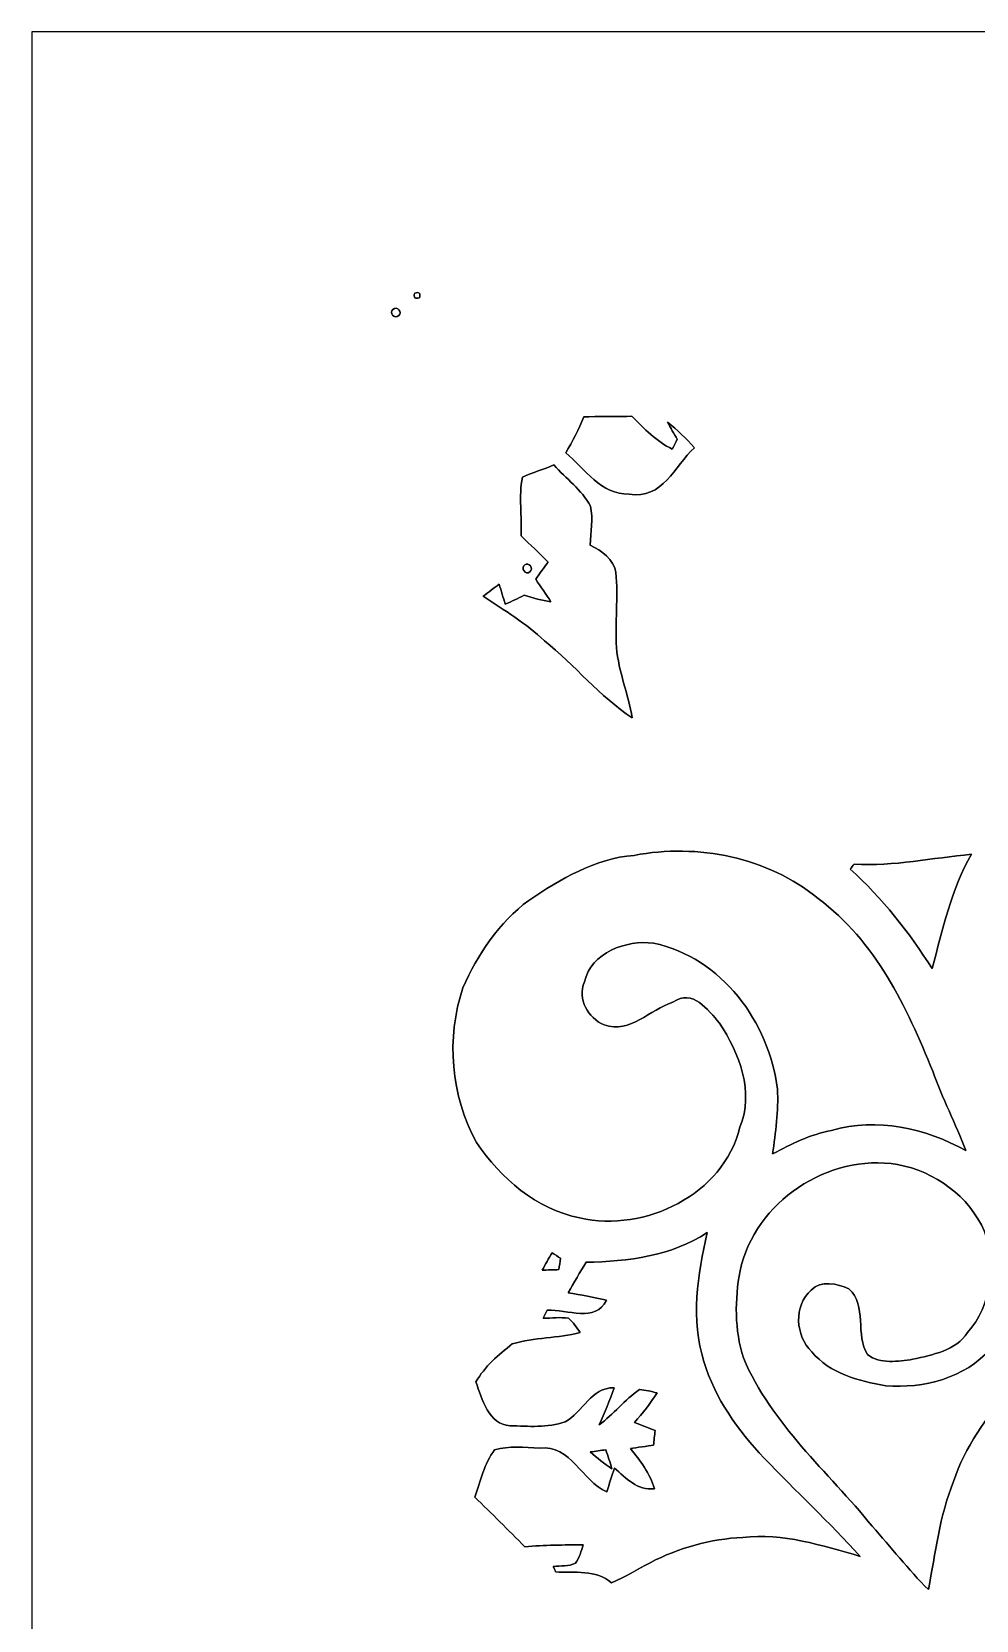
# Model space of a CAD drawing. Header units: centimetres. Extents: x -16.8 to 16.8, y -16.7 to 16.7.
# Drawn here: x -16.77 to -6.56, y -0.52 to 16.67 of the extents above; entities that cross this region are included whole.
import ezdxf

# ---------------------------------------------------------------- set-up
doc = ezdxf.new("R2010")
doc.units = ezdxf.units.CM
doc.header["$MEASUREMENT"] = 0
doc.layers.add('Layer 1', color=7, linetype='Continuous')

msp = doc.modelspace()

# ---------------------------------------------------------------- linework, layer by layer
at = {"layer": 'Layer 1', "color": 7}
for points, knots in [([(-16.77458, 16.66875), (-16.77458, 16.66875), (16.77458, 16.66875), (16.77458, 16.66875), (16.77458, 16.66875), (16.77458, 16.66875), (16.77458, -16.66875), (16.77458, -16.66875), (16.77458, -16.66875), (16.77458, -16.66875), (-16.77458, -16.66875), (-16.77458, -16.66875), (-16.77458, -16.66875), (-16.77458, -16.66875), (-16.77458, 16.66875), (-16.77458, 16.66875), (-16.77458, 16.66875), (-16.77458, 16.66875), (-16.77458, 16.66875), (-16.77458, 16.66875)], [0, 0, 0, 0, 0.16666667, 0.16666667, 0.16666667, 0.16666667, 0.33333333, 0.33333333, 0.33333333, 0.33333333, 0.5, 0.5, 0.5, 0.5, 0.66666667, 0.66666667, 0.66666667, 0.66666667, 1, 1, 1, 1]), ([(-12.63297, 13.84124), (-12.58358, 13.85676), (-12.5663, 13.83947), (-12.58182, 13.79008), (-12.58182, 13.79008), (-12.63121, 13.77491), (-12.64814, 13.79185), (-12.63297, 13.84124)], [0, 0, 0, 0, 0.33333333, 0.33333333, 0.33333333, 0.33333333, 1, 1, 1, 1]), ([(-12.85205, 13.67331), (-12.79666, 13.69766), (-12.76421, 13.60417), (-12.82312, 13.58935), (-12.82312, 13.58935), (-12.87886, 13.56572), (-12.91061, 13.65744), (-12.85205, 13.67331)], [0, 0, 0, 0, 0.33333333, 0.33333333, 0.33333333, 0.33333333, 1, 1, 1, 1]), ([(-10.80382, 12.5028), (-10.67364, 12.50421), (-10.41365, 12.50668), (-10.28347, 12.50774), (-10.28347, 12.50774), (-10.15012, 12.3758), (-10.01959, 12.23433), (-9.84673, 12.15284), (-9.84673, 12.15284), (-9.83298, 12.1793), (-9.80616, 12.23257), (-9.79276, 12.25903), (-9.79276, 12.25903), (-9.82909, 12.32006), (-9.86508, 12.38144), (-9.89859, 12.44424), (-9.89859, 12.44424), (-9.79276, 12.36239), (-9.69786, 12.26749), (-9.60826, 12.16836), (-9.60826, 12.16836), (-9.82204, 11.96763), (-9.95327, 11.60216), (-10.31416, 11.66601), (-10.31416, 11.66601), (-10.62108, 11.65684), (-10.79112, 11.93976), (-10.99926, 12.11227), (-10.99926, 12.11227), (-10.92447, 12.23751), (-10.8585, 12.36768), (-10.80382, 12.5028)], [0, 0, 0, 0, 0.11111111, 0.11111111, 0.11111111, 0.11111111, 0.22222222, 0.22222222, 0.22222222, 0.22222222, 0.33333333, 0.33333333, 0.33333333, 0.33333333, 0.44444444, 0.44444444, 0.44444444, 0.44444444, 0.55555556, 0.55555556, 0.55555556, 0.55555556, 0.66666667, 0.66666667, 0.66666667, 0.66666667, 0.77777778, 0.77777778, 0.77777778, 0.77777778, 1, 1, 1, 1]), ([(-11.4681, 11.84769), (-11.35803, 11.90096), (-11.23844, 11.93271), (-11.12696, 11.98316), (-11.12696, 11.98316), (-10.99891, 11.83322), (-10.8264, 11.71363), (-10.73185, 11.53654), (-10.73185, 11.53654), (-10.7001, 11.3986), (-10.73221, 11.25538), (-10.73397, 11.11497), (-10.73397, 11.11497), (-10.61473, 11.04865), (-10.47785, 10.96574), (-10.45739, 10.81687), (-10.45739, 10.81687), (-10.42988, 10.5477), (-10.46762, 10.27571), (-10.45034, 10.00548), (-10.45034, 10.00548), (-10.42776, 9.74443), (-10.32369, 9.50066), (-10.27924, 9.24384), (-10.27924, 9.24384), (-10.63202, 9.47702), (-10.89978, 9.81498), (-11.22962, 10.07816), (-11.22962, 10.07816), (-11.42894, 10.26583), (-11.66424, 10.40906), (-11.89108, 10.56005), (-11.89108, 10.56005), (-11.83499, 10.60521), (-11.77749, 10.64895), (-11.71857, 10.69093), (-11.71857, 10.69093), (-11.69741, 10.61896), (-11.67589, 10.54735), (-11.65401, 10.47538), (-11.65401, 10.47538), (-11.58487, 10.50572), (-11.51643, 10.53712), (-11.44905, 10.57134), (-11.44905, 10.57134), (-11.35486, 10.53994), (-11.2582, 10.51595), (-11.16013, 10.50114), (-11.16013, 10.50114), (-11.2141, 10.58263), (-11.26913, 10.66306), (-11.32417, 10.7442), (-11.32417, 10.7442), (-11.28042, 10.80664), (-11.23527, 10.86873), (-11.19011, 10.93047), (-11.19011, 10.93047), (-11.28501, 11.02677), (-11.38379, 11.11956), (-11.48151, 11.21304), (-11.48151, 11.21304), (-11.47339, 11.42365), (-11.50796, 11.63955), (-11.4681, 11.84769)], [0, 0, 0, 0, 0.05882353, 0.05882353, 0.05882353, 0.05882353, 0.11764706, 0.11764706, 0.11764706, 0.11764706, 0.17647059, 0.17647059, 0.17647059, 0.17647059, 0.23529412, 0.23529412, 0.23529412, 0.23529412, 0.29411765, 0.29411765, 0.29411765, 0.29411765, 0.35294118, 0.35294118, 0.35294118, 0.35294118, 0.41176471, 0.41176471, 0.41176471, 0.41176471, 0.47058824, 0.47058824, 0.47058824, 0.47058824, 0.52941176, 0.52941176, 0.52941176, 0.52941176, 0.58823529, 0.58823529, 0.58823529, 0.58823529, 0.64705882, 0.64705882, 0.64705882, 0.64705882, 0.70588235, 0.70588235, 0.70588235, 0.70588235, 0.76470588, 0.76470588, 0.76470588, 0.76470588, 0.82352941, 0.82352941, 0.82352941, 0.82352941, 0.88235294, 0.88235294, 0.88235294, 0.88235294, 1, 1, 1, 1]), ([(-11.44341, 10.90013), (-11.39754, 10.93646), (-11.34181, 10.85744), (-11.38837, 10.82428), (-11.38837, 10.82428), (-11.43459, 10.78653), (-11.48997, 10.86697), (-11.44341, 10.90013)], [0, 0, 0, 0, 0.33333333, 0.33333333, 0.33333333, 0.33333333, 1, 1, 1, 1]), ([(-10.26019, 7.75723), (-9.57016, 7.88776), (-8.81909, 7.73889), (-8.26876, 7.2898), (-8.26876, 7.2898), (-7.64999, 6.83189), (-7.30991, 6.11752), (-7.03086, 5.42149), (-7.03086, 5.42149), (-6.92609, 5.12904), (-6.78321, 4.85246), (-6.67244, 4.56247), (-6.67244, 4.56247), (-7.10847, 4.80766), (-7.63376, 4.9216), (-8.12412, 4.78155), (-8.12412, 4.78155), (-8.35131, 4.7371), (-8.5598, 4.6355), (-8.76159, 4.52649), (-8.76159, 4.52649), (-8.73019, 4.75862), (-8.69633, 4.99251), (-8.71044, 5.22746), (-8.71044, 5.22746), (-8.80004, 5.95066), (-9.30981, 6.65233), (-10.05029, 6.80685), (-10.05029, 6.80685), (-10.34521, 6.84389), (-10.72444, 6.70772), (-10.79712, 6.3881), (-10.79712, 6.3881), (-10.87826, 6.1976), (-10.7569, 6.00004), (-10.58545, 5.92314), (-10.58545, 5.92314), (-10.29582, 5.82683), (-10.09262, 6.08753), (-9.84179, 6.16761), (-9.84179, 6.16761), (-9.62554, 6.31684), (-9.46009, 6.08471), (-9.33626, 5.94184), (-9.33626, 5.94184), (-9.12248, 5.61869), (-8.95809, 5.19501), (-9.11613, 4.81436), (-9.11613, 4.81436), (-9.29323, 4.08411), (-10.14271, 3.67524), (-10.84686, 3.83364), (-10.84686, 3.83364), (-11.31499, 3.9303), (-11.70446, 4.25909), (-11.96305, 4.65067), (-11.96305, 4.65067), (-12.24668, 5.15655), (-12.29254, 5.77674), (-12.11192, 6.32531), (-12.11192, 6.32531), (-11.94964, 6.68761), (-11.72104, 7.03157), (-11.39896, 7.2704), (-11.39896, 7.2704), (-11.05464, 7.50041), (-10.68352, 7.72372), (-10.26019, 7.75723)], [0, 0, 0, 0, 0.05555556, 0.05555556, 0.05555556, 0.05555556, 0.11111111, 0.11111111, 0.11111111, 0.11111111, 0.16666667, 0.16666667, 0.16666667, 0.16666667, 0.22222222, 0.22222222, 0.22222222, 0.22222222, 0.27777778, 0.27777778, 0.27777778, 0.27777778, 0.33333333, 0.33333333, 0.33333333, 0.33333333, 0.38888889, 0.38888889, 0.38888889, 0.38888889, 0.44444444, 0.44444444, 0.44444444, 0.44444444, 0.5, 0.5, 0.5, 0.5, 0.55555556, 0.55555556, 0.55555556, 0.55555556, 0.61111111, 0.61111111, 0.61111111, 0.61111111, 0.66666667, 0.66666667, 0.66666667, 0.66666667, 0.72222222, 0.72222222, 0.72222222, 0.72222222, 0.77777778, 0.77777778, 0.77777778, 0.77777778, 0.83333333, 0.83333333, 0.83333333, 0.83333333, 0.88888889, 0.88888889, 0.88888889, 0.88888889, 1, 1, 1, 1]), ([(-7.87929, 7.66304), (-7.45137, 7.63552), (-7.03439, 7.73042), (-6.61176, 7.76817), (-6.61176, 7.76817), (-6.83436, 7.38717), (-6.92079, 6.95184), (-7.03721, 6.53203), (-7.03721, 6.53203), (-7.28627, 6.92573), (-7.57626, 7.29509), (-7.92304, 7.60765), (-7.92304, 7.60765), (-7.9121, 7.62141), (-7.89023, 7.64928), (-7.87929, 7.66304)], [0, 0, 0, 0, 0.2, 0.2, 0.2, 0.2, 0.4, 0.4, 0.4, 0.4, 0.6, 0.6, 0.6, 0.6, 1, 1, 1, 1]), ([(-9.11437, 3.26178), (-8.94997, 4.0072), (-8.16363, 4.53672), (-7.4101, 4.41113), (-7.4101, 4.41113), (-7.00687, 4.33599), (-6.63469, 4.07), (-6.471, 3.68794), (-6.471, 3.68794), (-6.34541, 3.32599), (-6.39128, 2.88678), (-6.65304, 2.59468), (-6.65304, 2.59468), (-6.78251, 2.39677), (-7.03298, 2.35232), (-7.24535, 2.30434), (-7.24535, 2.30434), (-7.40445, 2.28212), (-7.59672, 2.24896), (-7.73536, 2.35479), (-7.73536, 2.35479), (-7.87118, 2.56752), (-7.73677, 2.88466), (-7.93715, 3.06776), (-7.93715, 3.06776), (-8.06274, 3.11891), (-8.24054, 3.16759), (-8.3439, 3.05259), (-8.3439, 3.05259), (-8.53758, 2.88643), (-8.51641, 2.55411), (-8.3379, 2.38654), (-8.3379, 2.38654), (-8.14493, 2.14665), (-7.82532, 2.06869), (-7.5371, 2.01859), (-7.5371, 2.01859), (-7.12964, 1.98473), (-6.68161, 2.10114), (-6.40398, 2.41759), (-6.40398, 2.41759), (-6.25616, 2.58868), (-6.11752, 2.78412), (-6.08365, 3.01272), (-6.08365, 3.01272), (-6.04979, 3.26214), (-6.06601, 3.51402), (-6.06037, 3.76449), (-6.06037, 3.76449), (-5.66385, 3.39302), (-5.22146, 3.07481), (-4.73146, 2.83704), (-4.73146, 2.83704), (-5.27509, 2.65642), (-5.77779, 2.35338), (-6.20148, 1.96885), (-6.20148, 1.96885), (-6.44807, 1.67217), (-6.68584, 1.35502), (-6.80544, 0.98284), (-6.80544, 0.98284), (-6.95643, 0.60854), (-7.00017, 0.20673), (-7.07743, -0.18591), (-7.07743, -0.18591), (-7.29509, 0.02822), (-7.48277, 0.26987), (-7.68491, 0.49777), (-7.68491, 0.49777), (-8.16751, 1.09114), (-8.77323, 1.60091), (-9.07803, 2.31987), (-9.07803, 2.31987), (-9.17434, 2.6229), (-9.17152, 2.95134), (-9.11437, 3.26178)], [0, 0, 0, 0, 0.05, 0.05, 0.05, 0.05, 0.1, 0.1, 0.1, 0.1, 0.15, 0.15, 0.15, 0.15, 0.2, 0.2, 0.2, 0.2, 0.25, 0.25, 0.25, 0.25, 0.3, 0.3, 0.3, 0.3, 0.35, 0.35, 0.35, 0.35, 0.4, 0.4, 0.4, 0.4, 0.45, 0.45, 0.45, 0.45, 0.5, 0.5, 0.5, 0.5, 0.55, 0.55, 0.55, 0.55, 0.6, 0.6, 0.6, 0.6, 0.65, 0.65, 0.65, 0.65, 0.7, 0.7, 0.7, 0.7, 0.75, 0.75, 0.75, 0.75, 0.8, 0.8, 0.8, 0.8, 0.85, 0.85, 0.85, 0.85, 0.9, 0.9, 0.9, 0.9, 1, 1, 1, 1]), ([(-10.77948, 3.35456), (-10.32828, 3.36303), (-9.8552, 3.4223), (-9.46926, 3.67489), (-9.46926, 3.67489), (-9.57474, 3.22086), (-9.64777, 2.73297), (-9.50489, 2.27859), (-9.50489, 2.27859), (-9.38389, 1.88066), (-9.13871, 1.53353), (-8.85402, 1.23508), (-8.85402, 1.23508), (-8.51006, 0.87806), (-8.14811, 0.53799), (-7.81368, 0.1718), (-7.81368, 0.1718), (-8.22607, 0.28928), (-8.65046, 0.42827), (-9.08509, 0.37712), (-9.08509, 0.37712), (-9.43398, 0.36019), (-9.77618, 0.26423), (-10.08521, 0.10336), (-10.08521, 0.10336), (-10.22491, 0.02999), (-10.36003, -0.05292), (-10.50572, -0.11465), (-10.50572, -0.11465), (-10.66871, 0.03387), (-10.90436, -0.01058), (-11.10862, 0.00423), (-11.10862, 0.00423), (-11.11497, 0.01905), (-11.12732, 0.04868), (-11.13367, 0.0635), (-11.13367, 0.0635), (-11.05359, 0.07126), (-10.96751, 0.06174), (-10.89272, 0.09737), (-10.89272, 0.09737), (-10.85109, 0.15699), (-10.83239, 0.22825), (-10.80946, 0.29598), (-10.80946, 0.29598), (-11.02043, 0.29457), (-11.23139, 0.29704), (-11.44129, 0.27517), (-11.44129, 0.27517), (-11.6205, 0.45579), (-11.80042, 0.63571), (-11.98421, 0.81209), (-11.98421, 0.81209), (-11.91683, 0.98178), (-11.88403, 1.17863), (-11.76867, 1.32292), (-11.76867, 1.32292), (-11.61344, 1.37231), (-11.44341, 1.34726), (-11.28183, 1.34338), (-11.28183, 1.34338), (-10.94352, 1.38042), (-10.8271, 0.98989), (-10.55511, 0.86854), (-10.55511, 0.86854), (-10.52795, 0.95532), (-10.50078, 1.0414), (-10.47362, 1.12783), (-10.47362, 1.12783), (-10.34909, 1.01812), (-10.22385, 0.88336), (-10.04076, 0.90346), (-10.04076, 0.90346), (-10.08874, 1.07068), (-10.19387, 1.2065), (-10.29935, 1.3395), (-10.29935, 1.3395), (-10.23691, 1.34796), (-10.11202, 1.3656), (-10.04958, 1.37442), (-10.04958, 1.37442), (-10.04394, 1.42734), (-10.03864, 1.4799), (-10.03335, 1.53247), (-10.03335, 1.53247), (-10.10708, 1.56175), (-10.18081, 1.59103), (-10.2549, 1.62031), (-10.2549, 1.62031), (-10.16776, 1.72261), (-10.08204, 1.82668), (-10.01078, 1.94063), (-10.01078, 1.94063), (-10.07392, 1.95545), (-10.13707, 1.97379), (-10.20233, 1.97556), (-10.20233, 1.97556), (-10.36249, 1.86761), (-10.48314, 1.70991), (-10.63801, 1.59385), (-10.63801, 1.59385), (-10.58086, 1.72649), (-10.51948, 1.85808), (-10.4775, 1.99672), (-10.4775, 1.99672), (-10.72374, 1.99919), (-10.81476, 1.73426), (-11.00526, 1.62736), (-11.00526, 1.62736), (-11.19505, 1.55787), (-11.40425, 1.5815), (-11.60145, 1.58538), (-11.60145, 1.58538), (-11.83287, 1.59879), (-11.90554, 1.8736), (-11.97046, 2.05916), (-11.97046, 2.05916), (-11.87768, 2.22532), (-11.72528, 2.35409), (-11.57711, 2.4705), (-11.57711, 2.4705), (-11.34004, 2.54176), (-11.08322, 2.53189), (-10.84227, 2.59468), (-10.84227, 2.59468), (-10.88249, 2.6476), (-10.91777, 2.7051), (-10.96892, 2.74743), (-10.96892, 2.74743), (-11.05958, 2.7626), (-11.15166, 2.75026), (-11.24268, 2.74743), (-11.24268, 2.74743), (-11.22821, 2.77671), (-11.21339, 2.80599), (-11.19858, 2.83492), (-11.19858, 2.83492), (-10.98268, 2.84621), (-10.67576, 2.69734), (-10.55899, 2.94287), (-10.55899, 2.94287), (-10.69552, 2.97709), (-10.83486, 2.99861), (-10.97315, 3.02507), (-10.97315, 3.02507), (-10.91106, 3.13619), (-10.84439, 3.2452), (-10.77948, 3.35456)], [0, 0, 0, 0, 0.02631579, 0.02631579, 0.02631579, 0.02631579, 0.05263158, 0.05263158, 0.05263158, 0.05263158, 0.07894737, 0.07894737, 0.07894737, 0.07894737, 0.10526316, 0.10526316, 0.10526316, 0.10526316, 0.13157895, 0.13157895, 0.13157895, 0.13157895, 0.15789474, 0.15789474, 0.15789474, 0.15789474, 0.18421053, 0.18421053, 0.18421053, 0.18421053, 0.21052632, 0.21052632, 0.21052632, 0.21052632, 0.23684211, 0.23684211, 0.23684211, 0.23684211, 0.26315789, 0.26315789, 0.26315789, 0.26315789, 0.28947368, 0.28947368, 0.28947368, 0.28947368, 0.31578947, 0.31578947, 0.31578947, 0.31578947, 0.34210526, 0.34210526, 0.34210526, 0.34210526, 0.36842105, 0.36842105, 0.36842105, 0.36842105, 0.39473684, 0.39473684, 0.39473684, 0.39473684, 0.42105263, 0.42105263, 0.42105263, 0.42105263, 0.44736842, 0.44736842, 0.44736842, 0.44736842, 0.47368421, 0.47368421, 0.47368421, 0.47368421, 0.5, 0.5, 0.5, 0.5, 0.52631579, 0.52631579, 0.52631579, 0.52631579, 0.55263158, 0.55263158, 0.55263158, 0.55263158, 0.57894737, 0.57894737, 0.57894737, 0.57894737, 0.60526316, 0.60526316, 0.60526316, 0.60526316, 0.63157895, 0.63157895, 0.63157895, 0.63157895, 0.65789474, 0.65789474, 0.65789474, 0.65789474, 0.68421053, 0.68421053, 0.68421053, 0.68421053, 0.71052632, 0.71052632, 0.71052632, 0.71052632, 0.73684211, 0.73684211, 0.73684211, 0.73684211, 0.76315789, 0.76315789, 0.76315789, 0.76315789, 0.78947368, 0.78947368, 0.78947368, 0.78947368, 0.81578947, 0.81578947, 0.81578947, 0.81578947, 0.84210526, 0.84210526, 0.84210526, 0.84210526, 0.86842105, 0.86842105, 0.86842105, 0.86842105, 0.89473684, 0.89473684, 0.89473684, 0.89473684, 0.92105263, 0.92105263, 0.92105263, 0.92105263, 0.94736842, 0.94736842, 0.94736842, 0.94736842, 1, 1, 1, 1]), ([(-11.25467, 3.26778), (-11.2201, 3.33163), (-11.18411, 3.39443), (-11.14637, 3.45652), (-11.14637, 3.45652), (-11.12379, 3.4417), (-11.07828, 3.41207), (-11.0557, 3.39725), (-11.0557, 3.39725), (-11.06205, 3.35668), (-11.06805, 3.31576), (-11.0744, 3.27448), (-11.0744, 3.27448), (-11.13473, 3.27237), (-11.1947, 3.27025), (-11.25467, 3.26778)], [0, 0, 0, 0, 0.2, 0.2, 0.2, 0.2, 0.4, 0.4, 0.4, 0.4, 0.6, 0.6, 0.6, 0.6, 1, 1, 1, 1]), ([(-10.73397, 1.3014), (-10.67788, 1.30951), (-10.62143, 1.31763), (-10.56534, 1.32539), (-10.56534, 1.32539), (-10.54312, 1.2573), (-10.52124, 1.18921), (-10.50043, 1.12042), (-10.50043, 1.12042), (-10.58263, 1.1751), (-10.66024, 1.23578), (-10.73397, 1.3014)], [0, 0, 0, 0, 0.25, 0.25, 0.25, 0.25, 0.5, 0.5, 0.5, 0.5, 1, 1, 1, 1])]:
    msp.add_open_spline(points, degree=3, knots=knots, dxfattribs=at)
at = {"layer": 'Layer 1', "color": 253}
for points, knots in [([(-12.63297, 13.84124), (-12.64814, 13.79185), (-12.63121, 13.77491), (-12.58182, 13.79008), (-12.58182, 13.79008), (-12.5663, 13.83947), (-12.58358, 13.85676), (-12.63297, 13.84124), (-12.63297, 13.84124), (-12.63297, 13.84124), (-12.63297, 13.84124), (-12.63297, 13.84124)], [0, 0, 0, 0, 0.25, 0.25, 0.25, 0.25, 0.5, 0.5, 0.5, 0.5, 1, 1, 1, 1]), ([(-12.85205, 13.67331), (-12.91061, 13.65744), (-12.87886, 13.56572), (-12.82312, 13.58935), (-12.82312, 13.58935), (-12.76421, 13.60417), (-12.79666, 13.69766), (-12.85205, 13.67331), (-12.85205, 13.67331), (-12.85205, 13.67331), (-12.85205, 13.67331), (-12.85205, 13.67331)], [0, 0, 0, 0, 0.25, 0.25, 0.25, 0.25, 0.5, 0.5, 0.5, 0.5, 1, 1, 1, 1]), ([(-10.80382, 12.5028), (-10.8585, 12.36768), (-10.92447, 12.23751), (-10.99926, 12.11227), (-10.99926, 12.11227), (-10.79112, 11.93976), (-10.62108, 11.65684), (-10.31416, 11.66601), (-10.31416, 11.66601), (-9.95327, 11.60216), (-9.82204, 11.96763), (-9.60826, 12.16836), (-9.60826, 12.16836), (-9.69786, 12.26749), (-9.79276, 12.36239), (-9.89859, 12.44424), (-9.89859, 12.44424), (-9.86508, 12.38144), (-9.82909, 12.32006), (-9.79276, 12.25903), (-9.79276, 12.25903), (-9.80616, 12.23257), (-9.83298, 12.1793), (-9.84673, 12.15284), (-9.84673, 12.15284), (-10.01959, 12.23433), (-10.15012, 12.3758), (-10.28347, 12.50774), (-10.28347, 12.50774), (-10.41365, 12.50668), (-10.67364, 12.50421), (-10.80382, 12.5028), (-10.80382, 12.5028), (-10.80382, 12.5028), (-10.80382, 12.5028), (-10.80382, 12.5028)], [0, 0, 0, 0, 0.1, 0.1, 0.1, 0.1, 0.2, 0.2, 0.2, 0.2, 0.3, 0.3, 0.3, 0.3, 0.4, 0.4, 0.4, 0.4, 0.5, 0.5, 0.5, 0.5, 0.6, 0.6, 0.6, 0.6, 0.7, 0.7, 0.7, 0.7, 0.8, 0.8, 0.8, 0.8, 1, 1, 1, 1]), ([(-11.4681, 11.84769), (-11.50796, 11.63955), (-11.47339, 11.42365), (-11.48151, 11.21304), (-11.48151, 11.21304), (-11.38379, 11.11956), (-11.28501, 11.02677), (-11.19011, 10.93047), (-11.19011, 10.93047), (-11.23527, 10.86873), (-11.28042, 10.80664), (-11.32417, 10.7442), (-11.32417, 10.7442), (-11.26913, 10.66306), (-11.2141, 10.58263), (-11.16013, 10.50114), (-11.16013, 10.50114), (-11.2582, 10.51595), (-11.35486, 10.53994), (-11.44905, 10.57134), (-11.44905, 10.57134), (-11.51643, 10.53712), (-11.58487, 10.50572), (-11.65401, 10.47538), (-11.65401, 10.47538), (-11.67589, 10.54735), (-11.69741, 10.61896), (-11.71857, 10.69093), (-11.71857, 10.69093), (-11.77749, 10.64895), (-11.83499, 10.60521), (-11.89108, 10.56005), (-11.89108, 10.56005), (-11.66424, 10.40906), (-11.42894, 10.26583), (-11.22962, 10.07816), (-11.22962, 10.07816), (-10.89978, 9.81498), (-10.63202, 9.47702), (-10.27924, 9.24384), (-10.27924, 9.24384), (-10.32369, 9.50066), (-10.42776, 9.74443), (-10.45034, 10.00548), (-10.45034, 10.00548), (-10.46762, 10.27571), (-10.42988, 10.5477), (-10.45739, 10.81687), (-10.45739, 10.81687), (-10.47785, 10.96574), (-10.61473, 11.04865), (-10.73397, 11.11497), (-10.73397, 11.11497), (-10.73221, 11.25538), (-10.7001, 11.3986), (-10.73185, 11.53654), (-10.73185, 11.53654), (-10.8264, 11.71363), (-10.99891, 11.83322), (-11.12696, 11.98316), (-11.12696, 11.98316), (-11.23844, 11.93271), (-11.35803, 11.90096), (-11.4681, 11.84769), (-11.4681, 11.84769), (-11.4681, 11.84769), (-11.4681, 11.84769), (-11.4681, 11.84769)], [0, 0, 0, 0, 0.05555556, 0.05555556, 0.05555556, 0.05555556, 0.11111111, 0.11111111, 0.11111111, 0.11111111, 0.16666667, 0.16666667, 0.16666667, 0.16666667, 0.22222222, 0.22222222, 0.22222222, 0.22222222, 0.27777778, 0.27777778, 0.27777778, 0.27777778, 0.33333333, 0.33333333, 0.33333333, 0.33333333, 0.38888889, 0.38888889, 0.38888889, 0.38888889, 0.44444444, 0.44444444, 0.44444444, 0.44444444, 0.5, 0.5, 0.5, 0.5, 0.55555556, 0.55555556, 0.55555556, 0.55555556, 0.61111111, 0.61111111, 0.61111111, 0.61111111, 0.66666667, 0.66666667, 0.66666667, 0.66666667, 0.72222222, 0.72222222, 0.72222222, 0.72222222, 0.77777778, 0.77777778, 0.77777778, 0.77777778, 0.83333333, 0.83333333, 0.83333333, 0.83333333, 0.88888889, 0.88888889, 0.88888889, 0.88888889, 1, 1, 1, 1]), ([(-11.44341, 10.90013), (-11.48997, 10.86697), (-11.43459, 10.78653), (-11.38837, 10.82428), (-11.38837, 10.82428), (-11.34181, 10.85744), (-11.39754, 10.93646), (-11.44341, 10.90013), (-11.44341, 10.90013), (-11.44341, 10.90013), (-11.44341, 10.90013), (-11.44341, 10.90013)], [0, 0, 0, 0, 0.25, 0.25, 0.25, 0.25, 0.5, 0.5, 0.5, 0.5, 1, 1, 1, 1]), ([(-10.26019, 7.75723), (-10.68352, 7.72372), (-11.05464, 7.50041), (-11.39896, 7.2704), (-11.39896, 7.2704), (-11.72104, 7.03157), (-11.94964, 6.68761), (-12.11192, 6.32531), (-12.11192, 6.32531), (-12.29254, 5.77674), (-12.24668, 5.15655), (-11.96305, 4.65067), (-11.96305, 4.65067), (-11.70446, 4.25909), (-11.31499, 3.9303), (-10.84686, 3.83364), (-10.84686, 3.83364), (-10.14271, 3.67524), (-9.29323, 4.08411), (-9.11613, 4.81436), (-9.11613, 4.81436), (-8.95809, 5.19501), (-9.12248, 5.61869), (-9.33626, 5.94184), (-9.33626, 5.94184), (-9.46009, 6.08471), (-9.62554, 6.31684), (-9.84179, 6.16761), (-9.84179, 6.16761), (-10.09262, 6.08753), (-10.29582, 5.82683), (-10.58545, 5.92314), (-10.58545, 5.92314), (-10.7569, 6.00004), (-10.87826, 6.1976), (-10.79712, 6.3881), (-10.79712, 6.3881), (-10.72444, 6.70772), (-10.34521, 6.84389), (-10.05029, 6.80685), (-10.05029, 6.80685), (-9.30981, 6.65233), (-8.80004, 5.95066), (-8.71044, 5.22746), (-8.71044, 5.22746), (-8.69633, 4.99251), (-8.73019, 4.75862), (-8.76159, 4.52649), (-8.76159, 4.52649), (-8.5598, 4.6355), (-8.35131, 4.7371), (-8.12412, 4.78155), (-8.12412, 4.78155), (-7.63376, 4.9216), (-7.10847, 4.80766), (-6.67244, 4.56247), (-6.67244, 4.56247), (-6.78321, 4.85246), (-6.92609, 5.12904), (-7.03086, 5.42149), (-7.03086, 5.42149), (-7.30991, 6.11752), (-7.64999, 6.83189), (-8.26876, 7.2898), (-8.26876, 7.2898), (-8.81909, 7.73889), (-9.57016, 7.88776), (-10.26019, 7.75723), (-10.26019, 7.75723), (-10.26019, 7.75723), (-10.26019, 7.75723), (-10.26019, 7.75723)], [0, 0, 0, 0, 0.05263158, 0.05263158, 0.05263158, 0.05263158, 0.10526316, 0.10526316, 0.10526316, 0.10526316, 0.15789474, 0.15789474, 0.15789474, 0.15789474, 0.21052632, 0.21052632, 0.21052632, 0.21052632, 0.26315789, 0.26315789, 0.26315789, 0.26315789, 0.31578947, 0.31578947, 0.31578947, 0.31578947, 0.36842105, 0.36842105, 0.36842105, 0.36842105, 0.42105263, 0.42105263, 0.42105263, 0.42105263, 0.47368421, 0.47368421, 0.47368421, 0.47368421, 0.52631579, 0.52631579, 0.52631579, 0.52631579, 0.57894737, 0.57894737, 0.57894737, 0.57894737, 0.63157895, 0.63157895, 0.63157895, 0.63157895, 0.68421053, 0.68421053, 0.68421053, 0.68421053, 0.73684211, 0.73684211, 0.73684211, 0.73684211, 0.78947368, 0.78947368, 0.78947368, 0.78947368, 0.84210526, 0.84210526, 0.84210526, 0.84210526, 0.89473684, 0.89473684, 0.89473684, 0.89473684, 1, 1, 1, 1]), ([(-7.87929, 7.66304), (-7.89023, 7.64928), (-7.9121, 7.62141), (-7.92304, 7.60765), (-7.92304, 7.60765), (-7.57626, 7.29509), (-7.28627, 6.92573), (-7.03721, 6.53203), (-7.03721, 6.53203), (-6.92079, 6.95184), (-6.83436, 7.38717), (-6.61176, 7.76817), (-6.61176, 7.76817), (-7.03439, 7.73042), (-7.45137, 7.63552), (-7.87929, 7.66304), (-7.87929, 7.66304), (-7.87929, 7.66304), (-7.87929, 7.66304), (-7.87929, 7.66304)], [0, 0, 0, 0, 0.16666667, 0.16666667, 0.16666667, 0.16666667, 0.33333333, 0.33333333, 0.33333333, 0.33333333, 0.5, 0.5, 0.5, 0.5, 0.66666667, 0.66666667, 0.66666667, 0.66666667, 1, 1, 1, 1]), ([(-9.11437, 3.26178), (-9.17152, 2.95134), (-9.17434, 2.6229), (-9.07803, 2.31987), (-9.07803, 2.31987), (-8.77323, 1.60091), (-8.16751, 1.09114), (-7.68491, 0.49777), (-7.68491, 0.49777), (-7.48277, 0.26987), (-7.29509, 0.02822), (-7.07743, -0.18591), (-7.07743, -0.18591), (-7.00017, 0.20673), (-6.95643, 0.60854), (-6.80544, 0.98284), (-6.80544, 0.98284), (-6.68584, 1.35502), (-6.44807, 1.67217), (-6.20148, 1.96885), (-6.20148, 1.96885), (-5.77779, 2.35338), (-5.27509, 2.65642), (-4.73146, 2.83704), (-4.73146, 2.83704), (-5.22146, 3.07481), (-5.66385, 3.39302), (-6.06037, 3.76449), (-6.06037, 3.76449), (-6.06601, 3.51402), (-6.04979, 3.26214), (-6.08365, 3.01272), (-6.08365, 3.01272), (-6.11752, 2.78412), (-6.25616, 2.58868), (-6.40398, 2.41759), (-6.40398, 2.41759), (-6.68161, 2.10114), (-7.12964, 1.98473), (-7.5371, 2.01859), (-7.5371, 2.01859), (-7.82532, 2.06869), (-8.14493, 2.14665), (-8.3379, 2.38654), (-8.3379, 2.38654), (-8.51641, 2.55411), (-8.53758, 2.88643), (-8.3439, 3.05259), (-8.3439, 3.05259), (-8.24054, 3.16759), (-8.06274, 3.11891), (-7.93715, 3.06776), (-7.93715, 3.06776), (-7.73677, 2.88466), (-7.87118, 2.56752), (-7.73536, 2.35479), (-7.73536, 2.35479), (-7.59672, 2.24896), (-7.40445, 2.28212), (-7.24535, 2.30434), (-7.24535, 2.30434), (-7.03298, 2.35232), (-6.78251, 2.39677), (-6.65304, 2.59468), (-6.65304, 2.59468), (-6.39128, 2.88678), (-6.34541, 3.32599), (-6.471, 3.68794), (-6.471, 3.68794), (-6.63469, 4.07), (-7.00687, 4.33599), (-7.4101, 4.41113), (-7.4101, 4.41113), (-8.16363, 4.53672), (-8.94997, 4.0072), (-9.11437, 3.26178), (-9.11437, 3.26178), (-9.11437, 3.26178), (-9.11437, 3.26178), (-9.11437, 3.26178)], [0, 0, 0, 0, 0.04761905, 0.04761905, 0.04761905, 0.04761905, 0.0952381, 0.0952381, 0.0952381, 0.0952381, 0.14285714, 0.14285714, 0.14285714, 0.14285714, 0.19047619, 0.19047619, 0.19047619, 0.19047619, 0.23809524, 0.23809524, 0.23809524, 0.23809524, 0.28571429, 0.28571429, 0.28571429, 0.28571429, 0.33333333, 0.33333333, 0.33333333, 0.33333333, 0.38095238, 0.38095238, 0.38095238, 0.38095238, 0.42857143, 0.42857143, 0.42857143, 0.42857143, 0.47619048, 0.47619048, 0.47619048, 0.47619048, 0.52380952, 0.52380952, 0.52380952, 0.52380952, 0.57142857, 0.57142857, 0.57142857, 0.57142857, 0.61904762, 0.61904762, 0.61904762, 0.61904762, 0.66666667, 0.66666667, 0.66666667, 0.66666667, 0.71428571, 0.71428571, 0.71428571, 0.71428571, 0.76190476, 0.76190476, 0.76190476, 0.76190476, 0.80952381, 0.80952381, 0.80952381, 0.80952381, 0.85714286, 0.85714286, 0.85714286, 0.85714286, 0.9047619, 0.9047619, 0.9047619, 0.9047619, 1, 1, 1, 1]), ([(-10.77948, 3.35456), (-10.84439, 3.2452), (-10.91106, 3.13619), (-10.97315, 3.02507), (-10.97315, 3.02507), (-10.83486, 2.99861), (-10.69552, 2.97709), (-10.55899, 2.94287), (-10.55899, 2.94287), (-10.67576, 2.69734), (-10.98268, 2.84621), (-11.19858, 2.83492), (-11.19858, 2.83492), (-11.21339, 2.80599), (-11.22821, 2.77671), (-11.24268, 2.74743), (-11.24268, 2.74743), (-11.15166, 2.75026), (-11.05958, 2.7626), (-10.96892, 2.74743), (-10.96892, 2.74743), (-10.91777, 2.7051), (-10.88249, 2.6476), (-10.84227, 2.59468), (-10.84227, 2.59468), (-11.08322, 2.53189), (-11.34004, 2.54176), (-11.57711, 2.4705), (-11.57711, 2.4705), (-11.72528, 2.35409), (-11.87768, 2.22532), (-11.97046, 2.05916), (-11.97046, 2.05916), (-11.90554, 1.8736), (-11.83287, 1.59879), (-11.60145, 1.58538), (-11.60145, 1.58538), (-11.40425, 1.5815), (-11.19505, 1.55787), (-11.00526, 1.62736), (-11.00526, 1.62736), (-10.81476, 1.73426), (-10.72374, 1.99919), (-10.4775, 1.99672), (-10.4775, 1.99672), (-10.51948, 1.85808), (-10.58086, 1.72649), (-10.63801, 1.59385), (-10.63801, 1.59385), (-10.48314, 1.70991), (-10.36249, 1.86761), (-10.20233, 1.97556), (-10.20233, 1.97556), (-10.13707, 1.97379), (-10.07392, 1.95545), (-10.01078, 1.94063), (-10.01078, 1.94063), (-10.08204, 1.82668), (-10.16776, 1.72261), (-10.2549, 1.62031), (-10.2549, 1.62031), (-10.18081, 1.59103), (-10.10708, 1.56175), (-10.03335, 1.53247), (-10.03335, 1.53247), (-10.03864, 1.4799), (-10.04394, 1.42734), (-10.04958, 1.37442), (-10.04958, 1.37442), (-10.11202, 1.3656), (-10.23691, 1.34796), (-10.29935, 1.3395), (-10.29935, 1.3395), (-10.19387, 1.2065), (-10.08874, 1.07068), (-10.04076, 0.90346), (-10.04076, 0.90346), (-10.22385, 0.88336), (-10.34909, 1.01812), (-10.47362, 1.12783), (-10.47362, 1.12783), (-10.50078, 1.0414), (-10.52795, 0.95532), (-10.55511, 0.86854), (-10.55511, 0.86854), (-10.8271, 0.98989), (-10.94352, 1.38042), (-11.28183, 1.34338), (-11.28183, 1.34338), (-11.44341, 1.34726), (-11.61344, 1.37231), (-11.76867, 1.32292), (-11.76867, 1.32292), (-11.88403, 1.17863), (-11.91683, 0.98178), (-11.98421, 0.81209), (-11.98421, 0.81209), (-11.80042, 0.63571), (-11.6205, 0.45579), (-11.44129, 0.27517), (-11.44129, 0.27517), (-11.23139, 0.29704), (-11.02043, 0.29457), (-10.80946, 0.29598), (-10.80946, 0.29598), (-10.83239, 0.22825), (-10.85109, 0.15699), (-10.89272, 0.09737), (-10.89272, 0.09737), (-10.96751, 0.06174), (-11.05359, 0.07126), (-11.13367, 0.0635), (-11.13367, 0.0635), (-11.12732, 0.04868), (-11.11497, 0.01905), (-11.10862, 0.00423), (-11.10862, 0.00423), (-10.90436, -0.01058), (-10.66871, 0.03387), (-10.50572, -0.11465), (-10.50572, -0.11465), (-10.36003, -0.05292), (-10.22491, 0.02999), (-10.08521, 0.10336), (-10.08521, 0.10336), (-9.77618, 0.26423), (-9.43398, 0.36019), (-9.08509, 0.37712), (-9.08509, 0.37712), (-8.65046, 0.42827), (-8.22607, 0.28928), (-7.81368, 0.1718), (-7.81368, 0.1718), (-8.14811, 0.53799), (-8.51006, 0.87806), (-8.85402, 1.23508), (-8.85402, 1.23508), (-9.13871, 1.53353), (-9.38389, 1.88066), (-9.50489, 2.27859), (-9.50489, 2.27859), (-9.64777, 2.73297), (-9.57474, 3.22086), (-9.46926, 3.67489), (-9.46926, 3.67489), (-9.8552, 3.4223), (-10.32828, 3.36303), (-10.77948, 3.35456), (-10.77948, 3.35456), (-10.77948, 3.35456), (-10.77948, 3.35456), (-10.77948, 3.35456)], [0, 0, 0, 0, 0.02564103, 0.02564103, 0.02564103, 0.02564103, 0.05128205, 0.05128205, 0.05128205, 0.05128205, 0.07692308, 0.07692308, 0.07692308, 0.07692308, 0.1025641, 0.1025641, 0.1025641, 0.1025641, 0.12820513, 0.12820513, 0.12820513, 0.12820513, 0.15384615, 0.15384615, 0.15384615, 0.15384615, 0.17948718, 0.17948718, 0.17948718, 0.17948718, 0.20512821, 0.20512821, 0.20512821, 0.20512821, 0.23076923, 0.23076923, 0.23076923, 0.23076923, 0.25641026, 0.25641026, 0.25641026, 0.25641026, 0.28205128, 0.28205128, 0.28205128, 0.28205128, 0.30769231, 0.30769231, 0.30769231, 0.30769231, 0.33333333, 0.33333333, 0.33333333, 0.33333333, 0.35897436, 0.35897436, 0.35897436, 0.35897436, 0.38461538, 0.38461538, 0.38461538, 0.38461538, 0.41025641, 0.41025641, 0.41025641, 0.41025641, 0.43589744, 0.43589744, 0.43589744, 0.43589744, 0.46153846, 0.46153846, 0.46153846, 0.46153846, 0.48717949, 0.48717949, 0.48717949, 0.48717949, 0.51282051, 0.51282051, 0.51282051, 0.51282051, 0.53846154, 0.53846154, 0.53846154, 0.53846154, 0.56410256, 0.56410256, 0.56410256, 0.56410256, 0.58974359, 0.58974359, 0.58974359, 0.58974359, 0.61538462, 0.61538462, 0.61538462, 0.61538462, 0.64102564, 0.64102564, 0.64102564, 0.64102564, 0.66666667, 0.66666667, 0.66666667, 0.66666667, 0.69230769, 0.69230769, 0.69230769, 0.69230769, 0.71794872, 0.71794872, 0.71794872, 0.71794872, 0.74358974, 0.74358974, 0.74358974, 0.74358974, 0.76923077, 0.76923077, 0.76923077, 0.76923077, 0.79487179, 0.79487179, 0.79487179, 0.79487179, 0.82051282, 0.82051282, 0.82051282, 0.82051282, 0.84615385, 0.84615385, 0.84615385, 0.84615385, 0.87179487, 0.87179487, 0.87179487, 0.87179487, 0.8974359, 0.8974359, 0.8974359, 0.8974359, 0.92307692, 0.92307692, 0.92307692, 0.92307692, 0.94871795, 0.94871795, 0.94871795, 0.94871795, 1, 1, 1, 1]), ([(-11.25467, 3.26778), (-11.1947, 3.27025), (-11.13473, 3.27237), (-11.0744, 3.27448), (-11.0744, 3.27448), (-11.06805, 3.31576), (-11.06205, 3.35668), (-11.0557, 3.39725), (-11.0557, 3.39725), (-11.07828, 3.41207), (-11.12379, 3.4417), (-11.14637, 3.45652), (-11.14637, 3.45652), (-11.18411, 3.39443), (-11.2201, 3.33163), (-11.25467, 3.26778), (-11.25467, 3.26778), (-11.25467, 3.26778), (-11.25467, 3.26778), (-11.25467, 3.26778)], [0, 0, 0, 0, 0.16666667, 0.16666667, 0.16666667, 0.16666667, 0.33333333, 0.33333333, 0.33333333, 0.33333333, 0.5, 0.5, 0.5, 0.5, 0.66666667, 0.66666667, 0.66666667, 0.66666667, 1, 1, 1, 1]), ([(-10.73397, 1.3014), (-10.66024, 1.23578), (-10.58263, 1.1751), (-10.50043, 1.12042), (-10.50043, 1.12042), (-10.52124, 1.18921), (-10.54312, 1.2573), (-10.56534, 1.32539), (-10.56534, 1.32539), (-10.62143, 1.31763), (-10.67788, 1.30951), (-10.73397, 1.3014), (-10.73397, 1.3014), (-10.73397, 1.3014), (-10.73397, 1.3014), (-10.73397, 1.3014)], [0, 0, 0, 0, 0.2, 0.2, 0.2, 0.2, 0.4, 0.4, 0.4, 0.4, 0.6, 0.6, 0.6, 0.6, 1, 1, 1, 1])]:
    msp.add_open_spline(points, degree=3, knots=knots, dxfattribs=at)

doc.saveas('drawing.dxf')
